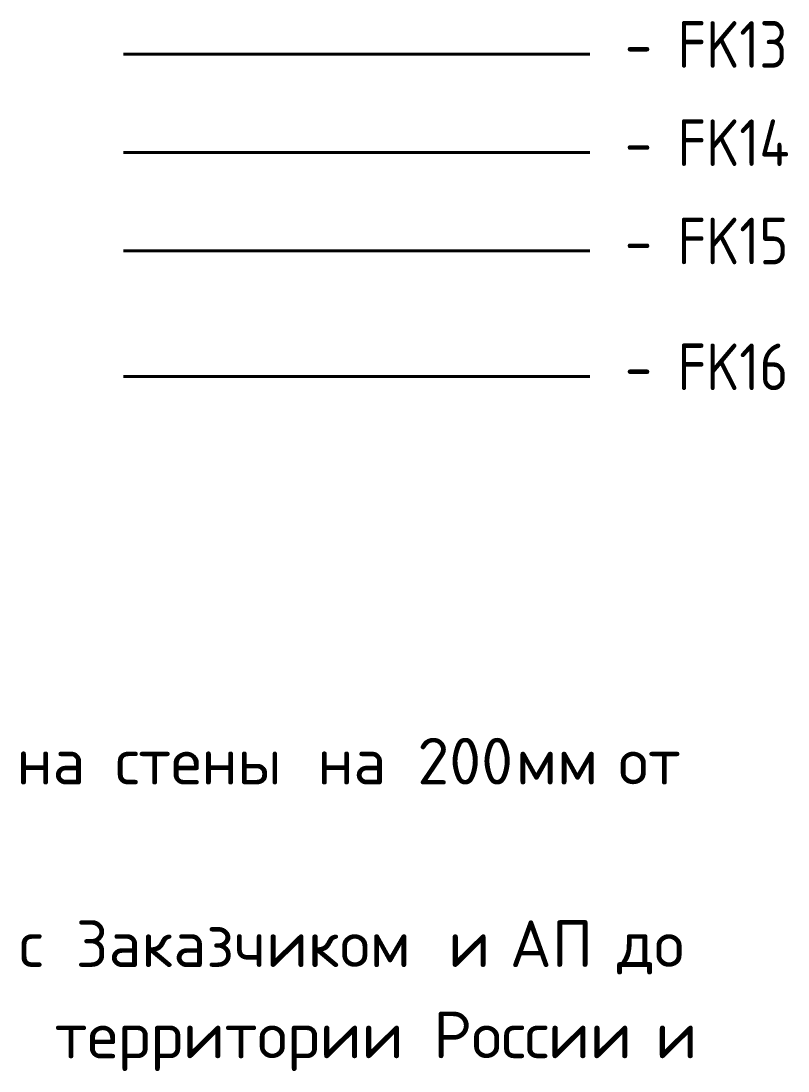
# Model space of a CAD drawing. Header units: millimetres. Extents: x 81711 to 274967, y -8553 to 29000.
# Drawn here: x 127259.2 to 127300.4, y 3601.3 to 3657.6 of the extents above; entities that cross this region are included whole.
import ezdxf

# ---------------------------------------------------------------- set-up
doc = ezdxf.new("R2010")
doc.units = ezdxf.units.MM
for name, color, linetype, lineweight, true_color in [('A-DETL-13', 5, 'Continuous', 40, 0x0000ff), ('A-DETL-14', 7, 'Continuous', 40, 0xffd2ff), ('A-DETL-15', 7, 'Continuous', 40, 0xc89191)]:
    doc.layers.add(name, color=color, linetype=linetype, lineweight=lineweight, true_color=true_color)
doc.layers.add('A-DETL-3', color=7, linetype='Continuous', lineweight=40)
doc.layers.add('G-ANNO-TEXT', color=7, linetype='Continuous', lineweight=9)
doc.styles.add('GOST Common_4', font='GOST_Common.ttf', dxfattribs={"width": 0.9, "height": 2.5})
doc.styles.add('ISOCPEUR_2', font='isocpeur.ttf', dxfattribs={"height": 2.5})

msp = doc.modelspace()

# ---------------------------------------------------------------- linework, layer by layer
at = {"layer": 'A-DETL-13'}
msp.add_line((127264.742, 3655.773), (127289.742, 3655.773), dxfattribs=at)
at = {"layer": 'A-DETL-14'}
msp.add_line((127264.742, 3650.505), (127289.742, 3650.505), dxfattribs=at)
at = {"layer": 'A-DETL-15'}
msp.add_line((127264.742, 3645.237), (127289.742, 3645.237), dxfattribs=at)
at = {"layer": 'A-DETL-3'}
msp.add_line((127264.742, 3638.488), (127289.742, 3638.488), dxfattribs=at)

# ---------------------------------------------------------------- texts
at = {"layer": 'G-ANNO-TEXT', "char_height": 2.5, "attachment_point": 1}
for s, insert, width, style in [('- FK13', (127291.63, 3657.548), 10.31772, 'GOST Common_4'), ('- FK14', (127291.63, 3652.28), 10.53417, 'GOST Common_4'), ('- FK15', (127291.63, 3647.011), 10.31772, 'GOST Common_4'), ('- FK16', (127291.63, 3640.263), 10.31772, 'GOST Common_4'), ('\\fISOCPEUR|b0|i0|c204|p34|; ', (127262.77, 3619.124), 1.84388, 'ISOCPEUR_2'), ('\\fISOCPEUR|b0|i0|c204|p34|; ', (127273.618, 3619.124), 1.84388, 'ISOCPEUR_2'), (' 200', (127278.909, 3619.124), 8.33755, 'ISOCPEUR_2'), ('\\fISOCPEUR|b0|i0|c204|p34|; ', (127289.757, 3619.124), 1.84388, 'ISOCPEUR_2'), ('\\fISOCPEUR|b0|i0|c204|p34|; ', (127295.314, 3619.124), 1.84388, 'ISOCPEUR_2'), ('на', (127259, 3619.124), 4.56962, 'ISOCPEUR_2'), ('стены', (127264.291, 3619.124), 11.30379, 'ISOCPEUR_2'), ('на', (127275.139, 3619.124), 4.56962, 'ISOCPEUR_2'), ('мм', (127285.789, 3619.124), 4.81013, 'ISOCPEUR_2'), ('от', (127291.279, 3619.124), 4.89029, 'ISOCPEUR_2'), ('\\fISOCPEUR|b0|i0|c204|p34|; ', (127260.653, 3609.335), 1.84388, 'ISOCPEUR_2'), ('Заказчиком', (127262.175, 3609.335), 22.36708, 'ISOCPEUR_2'), ('\\fISOCPEUR|b0|i0|c204|p34|; ', (127280.629, 3609.335), 1.84388, 'ISOCPEUR_2'), ('\\fISOCPEUR|b0|i0|c204|p34|; ', (127283.937, 3609.335), 1.84388, 'ISOCPEUR_2'), ('АП', (127285.458, 3609.335), 5.1308, 'ISOCPEUR_2'), ('\\fISOCPEUR|b0|i0|c204|p34|; ', (127289.691, 3609.335), 1.84388, 'ISOCPEUR_2'), ('\\fISOCPEUR|b0|i0|c204|p34|; ', (127294.784, 3609.335), 1.84388, 'ISOCPEUR_2'), ('\\fISOCPEUR|b0|i0|c204|p34|;с', (127259.132, 3609.335), 1.84388, 'ISOCPEUR_2'), ('\\fISOCPEUR|b0|i0|c204|p34|;и', (127282.151, 3609.335), 2.16456, 'ISOCPEUR_2'), ('до', (127291.213, 3609.335), 4.32911, 'ISOCPEUR_2'), ('\\fISOCPEUR|b0|i0|c204|p34|; ', (127259.529, 3604.44), 1.84388, 'ISOCPEUR_2'), ('\\fISOCPEUR|b0|i0|c204|p34|; ', (127279.835, 3604.44), 1.84388, 'ISOCPEUR_2'), ('России', (127281.357, 3604.44), 12.58649, 'ISOCPEUR_2'), ('\\fISOCPEUR|b0|i0|c204|p34|; ', (127291.742, 3604.44), 1.84388, 'ISOCPEUR_2'), ('\\fISOCPEUR|b0|i0|c204|p34|; ', (127295.049, 3604.44), 1.84388, 'ISOCPEUR_2'), ('территории', (127261.05, 3604.44), 22.76793, 'ISOCPEUR_2'), ('\\fISOCPEUR|b0|i0|c204|p34|;и', (127293.263, 3604.44), 2.16456, 'ISOCPEUR_2')]:
    msp.add_mtext(s, dxfattribs=dict(at, insert=insert, width=width, style=style))

doc.saveas('drawing.dxf')
